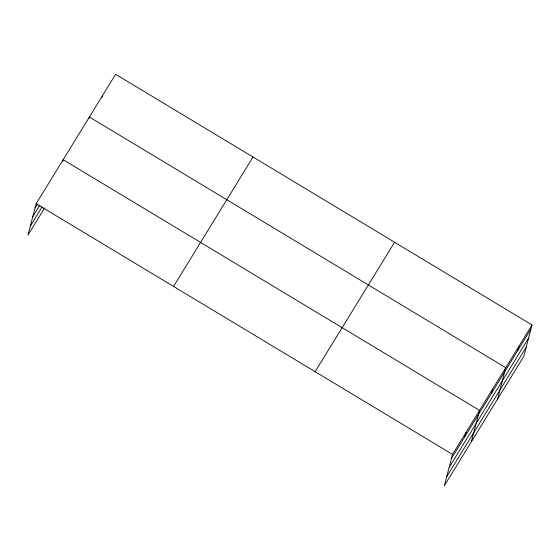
<?xml version="1.0" encoding="UTF-8"?>
<svg xmlns="http://www.w3.org/2000/svg" width="560" height="560" viewBox="0 0 560 560"><rect width="100%" height="100%" fill="white"/><g stroke="black" fill="none" stroke-linecap="round" stroke-linejoin="round"><path stroke-width="0.84" d="M532 324.975L452.529 454.398L444.374 485.702L523.845 356.286L532 324.975L115.626 74.298L36.155 203.714L28 235.025L44.66 207.886M62.748 161.35L63.175 159.712L479.549 410.396L471.394 441.7M88.977 118.643L89.404 117.005L505.771 367.682L497.616 398.993M102.088 97.293L102.515 95.648M464.968 436.492L466.039 432.397M491.596 393.141L492.66 389.039M517.818 350.427L518.889 346.332M35.084 207.816L37.338 204.148M32.746 216.797L39.956 205.058M30.338 226.044L42.049 206.976M173.558 286.44L253.029 157.017M315.126 371.672L394.597 242.249M451.458 458.493L530.929 329.077M449.12 467.474L528.591 338.051M446.712 476.728L526.183 347.305M36.155 203.714L452.529 454.398"/></g></svg>
